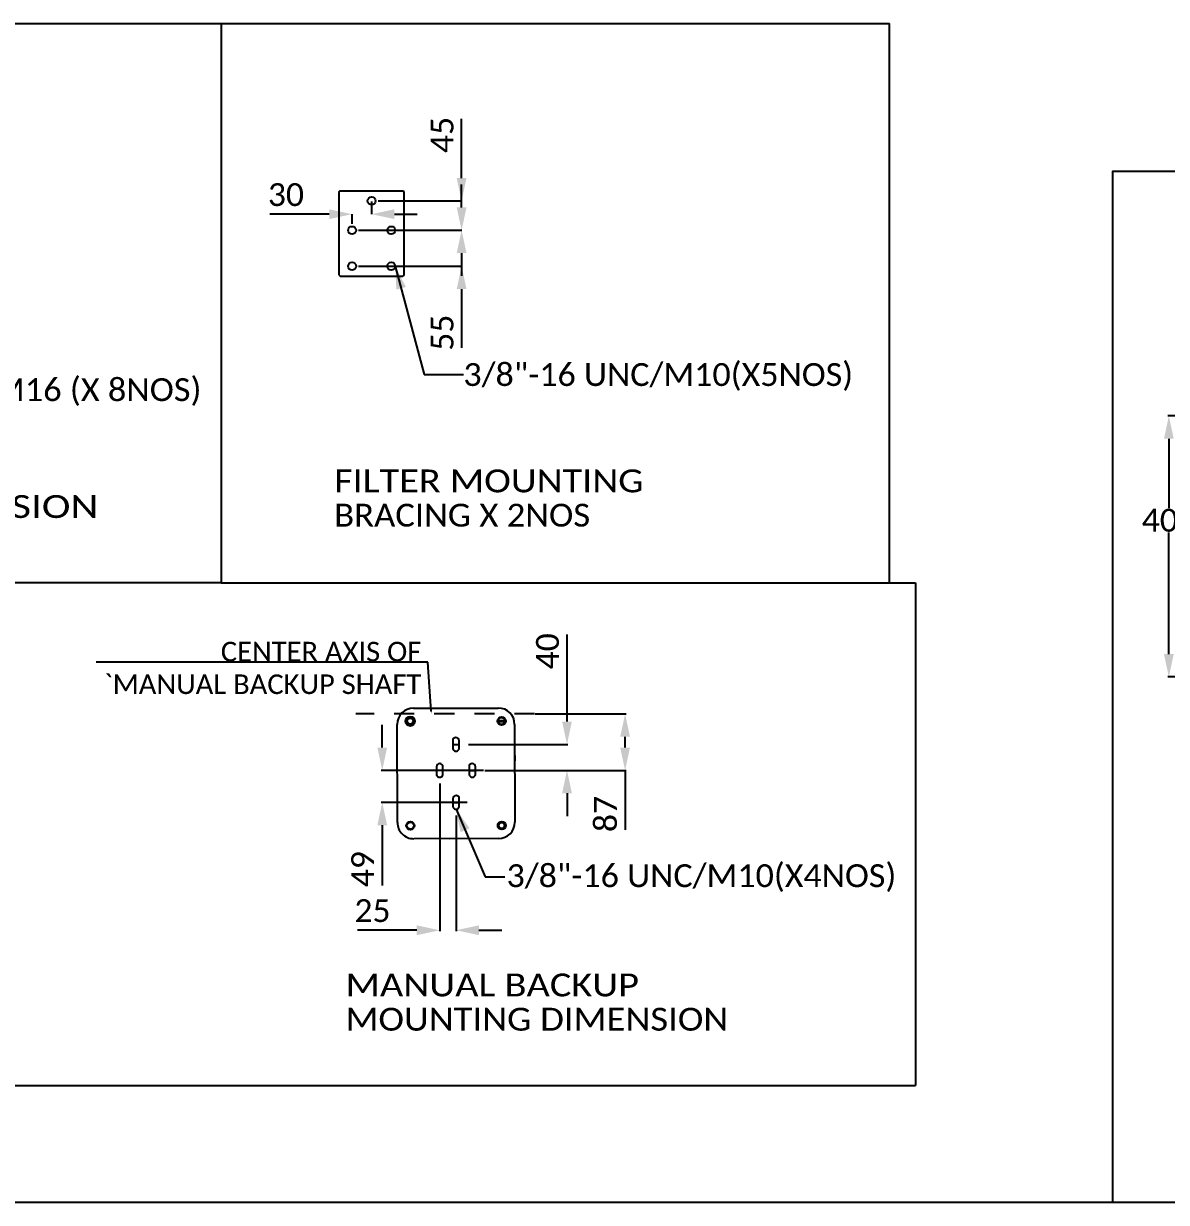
# Model space of a CAD drawing. Header units: millimetres. Extents: x 6781 to 13993, y -7973 to 4183.
# Drawn here: x 8265 to 10016, y -2458 to -652 of the extents above; entities that cross this region are included whole.
import ezdxf
from ezdxf import colors
from ezdxf.entities.mleader import LeaderData, LeaderLine
from ezdxf.enums import TextEntityAlignment as Align
from ezdxf.math import Vec2, Vec3

# ---------------------------------------------------------------- set-up
doc = ezdxf.new("R2010")
doc.units = ezdxf.units.MM
doc.header["$LTSCALE"] = 307.34
doc.header["$PDMODE"] = 3
doc.header["$PDSIZE"] = 8
doc.linetypes.add('DASHED', pattern=[0.2, 0.1, -0.1])
doc.layers.get('0').update_dxf_attribs({"linetype": 'CONTINUOUS'})
doc.layers.get('Defpoints').update_dxf_attribs({"linetype": 'CONTINUOUS'})
doc.styles.get("Standard").update_dxf_attribs({"font": 'calibri.ttf'})
doc.dimstyles.new('DIMSTYLE_2', dxfattribs={"dimtxt": 35, "dimasz": 35, "dimexe": 1.5, "dimexo": 1, "dimgap": 0.875, "dimtad": 1, "dimdec": 0, "dimdsep": 46, "dimtxsty": 'Standard', "dimblk": '_FILLED', "dimblk1": '_FILLED', "dimblk2": '_FILLED', "dimcen": 0.09, "dimazin": 2, "dimtp": 0.01, "dimtm": 0.01, "dimtfac": 1, "dimtdec": 0, "dimtofl": 0, "dimtmove": 0, "dimatfit": 3, "dimldrblk": '_FILLED', "dimfxl": 1, "dimtolj": 1, "dimarcsym": 0})
doc.dimstyles.new('DIMSTYLE_4', dxfattribs={"dimtxt": 35, "dimasz": 35, "dimexe": 0.08, "dimexo": 1, "dimgap": 0.875, "dimtad": 1, "dimdsep": 46, "dimtxsty": 'Standard', "dimblk": '_FILLED', "dimblk1": '_FILLED', "dimblk2": '_FILLED', "dimcen": 0.09, "dimazin": 2, "dimtp": 0.01, "dimtm": 0.01, "dimtfac": 1, "dimtofl": 0, "dimtmove": 0, "dimatfit": 3, "dimldrblk": '_FILLED', "dimfxl": 1, "dimtolj": 1, "dimarcsym": 0})
doc.dimstyles.get("Standard").update_dxf_attribs({"dimtxt": 35, "dimasz": 35, "dimexe": 1.5, "dimexo": 1, "dimtad": 1, "dimdsep": 46, "dimtxsty": 'Standard', "dimblk": '_FILLED', "dimblk1": '_FILLED', "dimblk2": '_FILLED', "dimcen": 0.09, "dimazin": 2, "dimtol": 1, "dimtp": 0.01, "dimtm": 0.01, "dimtfac": 1, "dimtofl": 0, "dimtmove": 0, "dimatfit": 3, "dimldrblk": '_FILLED', "dimfxl": 1, "dimtolj": 1, "dimarcsym": 0})

# ---------------------------------------------------------------- blocks, each defined once
blk = doc.blocks.new('_FILLED')
at = {"color": 0, "linetype": 'ByBlock'}
blk.add_solid([(0, 0), (-1, 0.214), (-1, -0.214)], dxfattribs=at)
blk = doc.blocks.new('*D853')
at = {"color": 0, "linetype": 'Continuous', "lineweight": -2}
for p, q in [((8798.6, -924.6), (8798.6, -944)), ((8733.6, -943.9), (8642.9, -943.9)), ((8768.6, -958.6), (8768.6, -943.8)), ((8833.6, -943.9), (8868.6, -943.9))]:
    blk.add_line(p, q, dxfattribs=at)
at = {"layer": 'Defpoints', "color": 0}
for p in [(8798.6, -923.6), (8768.6, -943.9), (8768.6, -959.6)]:
    blk.add_point(p, dxfattribs=at)
at = {"color": 0, "linetype": 'ByBlock', "lineweight": -2, "xscale": 35, "yscale": 35, "zscale": 35}
blk.add_blockref('_FILLED', (8768.6, -943.9), dxfattribs=at)
at = {"color": 0, "linetype": 'ByBlock', "lineweight": -2, "xscale": 35, "yscale": 35, "zscale": 35, "rotation": 180}
blk.add_blockref('_FILLED', (8798.6, -943.9), dxfattribs=at)
at = {"color": 0, "lineweight": 25, "insert": (8695, -896.4), "char_height": 35, "attachment_point": 3, "line_spacing_factor": 0.9}
blk.add_mtext('\\A1;30', dxfattribs=at)
blk = doc.blocks.new('*D854')
at = {"color": 0, "linetype": 'Continuous', "lineweight": -2}
for p, q in [((8936.5, -933.6), (8936.5, -898.6)), ((8778.6, -968.6), (8936.6, -968.6)), ((8778.6, -1023.6), (8936.6, -1023.6)), ((8936.5, -1058.6), (8936.5, -1148.7))]:
    blk.add_line(p, q, dxfattribs=at)
at = {"layer": 'Defpoints', "color": 0}
for p in [(8777.6, -968.6), (8936.5, -968.6), (8777.6, -1023.6)]:
    blk.add_point(p, dxfattribs=at)
at = {"color": 0, "linetype": 'ByBlock', "lineweight": -2, "xscale": 35, "yscale": 35, "zscale": 35}
for p, rotation in [((8936.5, -968.6), 270), ((8936.5, -1023.6), 90)]:
    blk.add_blockref('_FILLED', p, dxfattribs=dict(at, rotation=rotation))
at = {"color": 0, "lineweight": 25, "insert": (8889, -1097.9), "char_height": 35, "attachment_point": 3, "rotation": 90, "line_spacing_factor": 0.9}
blk.add_mtext('\\A1;55', dxfattribs=at)
blk = doc.blocks.new('*D855')
at = {"color": 0, "linetype": 'Continuous', "lineweight": -2}
for p, q in [((8936.5, -888.6), (8936.5, -797.9)), ((8808.6, -923.6), (8936.6, -923.6)), ((8778.6, -968.6), (8936.6, -968.6)), ((8936.5, -1003.6), (8936.5, -1038.6))]:
    blk.add_line(p, q, dxfattribs=at)
at = {"layer": 'Defpoints', "color": 0}
for p in [(8807.6, -923.6), (8777.6, -968.6), (8936.5, -968.6)]:
    blk.add_point(p, dxfattribs=at)
at = {"color": 0, "linetype": 'ByBlock', "lineweight": -2, "xscale": 35, "yscale": 35, "zscale": 35}
for p, rotation in [((8936.5, -923.6), 270), ((8936.5, -968.6), 90)]:
    blk.add_blockref('_FILLED', p, dxfattribs=dict(at, rotation=rotation))
at = {"color": 0, "lineweight": 25, "insert": (8889, -850.1), "char_height": 35, "attachment_point": 1, "rotation": 90, "line_spacing_factor": 0.9}
blk.add_mtext('\\A1;45', dxfattribs=at)
blk = doc.blocks.new('*D860')
at = {"color": 0, "linetype": 'Continuous', "lineweight": -2}
for p, q in [((9098, -1721.4), (9098, -1587.8)), ((8947.1, -1756.4), (9099.5, -1756.4)), ((8972.1, -1796.3), (9099.5, -1796.3)), ((9098, -1831.3), (9098, -1866.3))]:
    blk.add_line(p, q, dxfattribs=at)
at = {"layer": 'Defpoints', "color": 0}
for p in [(8946.1, -1756.4), (8971.1, -1796.3), (9098, -1796.3)]:
    blk.add_point(p, dxfattribs=at)
at = {"color": 0, "linetype": 'ByBlock', "lineweight": -2, "xscale": 35, "yscale": 35, "zscale": 35}
for p, rotation in [((9098, -1756.4), 270), ((9098, -1796.3), 90)]:
    blk.add_blockref('_FILLED', p, dxfattribs=dict(at, rotation=rotation))
at = {"color": 0, "lineweight": 25, "insert": (9050.5, -1641.4), "char_height": 35, "attachment_point": 1, "rotation": 90, "line_spacing_factor": 0.9}
blk.add_mtext('\\A1;40', dxfattribs=at)
blk = doc.blocks.new('*D861')
at = {"color": 0, "linetype": 'Continuous', "lineweight": -2}
for p, q in [((8902.9, -1816.2), (8902.9, -2042.8)), ((8928, -1865.2), (8928, -2042.8)), ((8867.9, -2041.3), (8777.1, -2041.3)), ((8963, -2041.3), (8998, -2041.3))]:
    blk.add_line(p, q, dxfattribs=at)
at = {"layer": 'Defpoints', "color": 0}
for p in [(8902.9, -1815.2), (8928, -1864.2), (8902.9, -2041.3)]:
    blk.add_point(p, dxfattribs=at)
at = {"color": 0, "linetype": 'ByBlock', "lineweight": -2, "xscale": 35, "yscale": 35, "zscale": 35}
blk.add_blockref('_FILLED', (8902.9, -2041.3), dxfattribs=at)
at = {"color": 0, "linetype": 'ByBlock', "lineweight": -2, "xscale": 35, "yscale": 35, "zscale": 35, "rotation": 180}
blk.add_blockref('_FILLED', (8928, -2041.3), dxfattribs=at)
at = {"color": 0, "lineweight": 25, "insert": (8827.6, -1993.7), "char_height": 35, "attachment_point": 3, "line_spacing_factor": 0.9}
blk.add_mtext('\\A1;25', dxfattribs=at)
blk = doc.blocks.new('*D862')
at = {"color": 0, "linetype": 'Continuous', "lineweight": -2}
for p, q in [((9049.3, -1709.8), (9188.5, -1709.8)), ((9187, -1761.3), (9187, -1744.8)), ((8972.1, -1796.3), (9188.5, -1796.3)), ((9187, -1796.3), (9187, -1887.5))]:
    blk.add_line(p, q, dxfattribs=at)
at = {"layer": 'Defpoints', "color": 0}
for p in [(9048.3, -1709.8), (9187, -1709.8), (8971.1, -1796.3)]:
    blk.add_point(p, dxfattribs=at)
at = {"color": 0, "linetype": 'ByBlock', "lineweight": -2, "xscale": 35, "yscale": 35, "zscale": 35}
for p, rotation in [((9187, -1709.8), 90), ((9187, -1796.3), 270)]:
    blk.add_blockref('_FILLED', p, dxfattribs=dict(at, rotation=rotation))
at = {"color": 0, "lineweight": 25, "insert": (9139.4, -1835.5), "char_height": 35, "attachment_point": 3, "rotation": 90, "line_spacing_factor": 0.9}
blk.add_mtext('\\A1;87', dxfattribs=at)
blk = doc.blocks.new('*D863')
at = {"color": 0, "linetype": 'Continuous', "lineweight": -2}
for p, q in [((8814.9, -1761.3), (8814.9, -1726.3)), ((8970.1, -1796.3), (8813.4, -1796.3)), ((8944.8, -1845.4), (8813.4, -1845.4)), ((8814.9, -1880.4), (8814.9, -1972.7))]:
    blk.add_line(p, q, dxfattribs=at)
at = {"layer": 'Defpoints', "color": 0}
for p in [(8971.1, -1796.3), (8814.9, -1845.4), (8945.8, -1845.4)]:
    blk.add_point(p, dxfattribs=at)
at = {"color": 0, "linetype": 'ByBlock', "lineweight": -2, "xscale": 35, "yscale": 35, "zscale": 35}
for p, rotation in [((8814.9, -1796.3), 270), ((8814.9, -1845.4), 90)]:
    blk.add_blockref('_FILLED', p, dxfattribs=dict(at, rotation=rotation))
at = {"color": 0, "lineweight": 25, "insert": (8767.4, -1920), "char_height": 35, "attachment_point": 3, "rotation": 90, "line_spacing_factor": 0.9}
blk.add_mtext('\\A1;49', dxfattribs=at)
blk = doc.blocks.new('*D917')
at = {"color": 0, "linetype": 'Continuous', "lineweight": -2}
for p, q in [((10302.2, -1253.1), (10018.6, -1253.1)), ((10020.1, -1288.1), (10020.1, -1394.6)), ((10020.1, -1618.1), (10020.1, -1431.7)), ((10164.1, -1653.1), (10018.6, -1653.1))]:
    blk.add_line(p, q, dxfattribs=at)
at = {"layer": 'Defpoints', "color": 0}
for p in [(10020.1, -1253.1), (10303.2, -1253.1), (10165.1, -1653.1)]:
    blk.add_point(p, dxfattribs=at)
at = {"color": 0, "linetype": 'ByBlock', "lineweight": -2, "xscale": 35, "yscale": 35, "zscale": 35}
for p, rotation in [((10020.1, -1253.1), 90), ((10020.1, -1653.1), 270)]:
    blk.add_blockref('_FILLED', p, dxfattribs=dict(at, rotation=rotation))
at = {"color": 0, "lineweight": 25, "insert": (10020.1, -1413.1), "char_height": 35, "attachment_point": 5}
blk.add_mtext('\\A1;\\A1;400', dxfattribs=at)

msp = doc.modelspace()

# ---------------------------------------------------------------- linework, layer by layer
for p, q in [((7234.05507, -651.78886), (9592.12967, -651.78886)), ((13241.16711, -2458.4059), (6791.75839, -2458.4059))]:
    msp.add_line(p, q)
at = {"lineweight": 25}
for p, q in [((8568.28981, -651.78886), (8568.28981, -1509.00701)), ((9592.12967, -1509.00701), (9592.12967, -651.78886)), ((8568.28981, -1509.00701), (7234.05507, -1509.00701)), ((8568.28981, -1509.00701), (9592.12967, -1509.00701)), ((9592.12967, -1509.00701), (9632.12967, -1509.00701)), ((9632.12967, -1509.00701), (9632.12967, -2279.22779)), ((7194.05507, -2279.22779), (8382.18496, -2279.22779)), ((8382.18496, -2279.22779), (9632.12967, -2279.22779))]:
    msp.add_line(p, q, dxfattribs=at)
at = {"color": 0, "linetype": 'Continuous', "lineweight": 25}
for p, q in [((8748.62704, -910.64005), (8748.62704, -1036.64005)), ((8846.62704, -908.64005), (8750.62704, -908.64005)), ((8848.62704, -1036.64005), (8848.62704, -910.64005)), ((8750.62704, -1038.64005), (8846.62704, -1038.64005)), ((8862.7524, -1700.99165), (8992.75222, -1700.77339)), ((8838.04625, -1876.03338), (8837.79441, -1726.03359)), ((9003.05128, -1720.1765), (8992.51996, -1720.1765)), ((9002.9989, -1721.71887), (8992.57316, -1721.71887)), ((9017.79415, -1725.73138), (9018.046, -1875.73117)), ((8922.83626, -1750.89084), (8922.85473, -1761.89083)), ((8932.85472, -1761.87404), (8932.83625, -1750.87405)), ((8922.8455, -1756.39084), (8932.84551, -1756.39084)), ((8897.90345, -1790.93276), (8897.92192, -1801.93274)), ((8907.92191, -1801.91596), (8907.90344, -1790.91597)), ((8947.90338, -1790.84881), (8947.92185, -1801.8488)), ((8947.91262, -1796.34881), (8957.78579, -1796.34881)), ((8957.78579, -1802.99201), (8957.78579, -1789.77364)), ((8957.92184, -1801.83201), (8957.90337, -1790.83202)), ((8922.98569, -1839.89072), (8923.00416, -1850.8907)), ((8933.00414, -1850.87391), (8932.98567, -1839.87393)), ((8922.99492, -1845.39071), (8932.53579, -1845.39071)), ((8993.088, -1900.77311), (8863.08819, -1900.99137)), ((8917.78579, -1902.26497), (8918.03856, -1902.26497))]:
    msp.add_line(p, q, dxfattribs=at)
at = {"linetype": 'DASHED', "lineweight": 25}
msp.add_line((9048.33579, -1709.76887), (8774.48842, -1709.76887), dxfattribs=at)
at = {"lineweight": 25}
msp.add_lwpolyline([(9934.1941, -2458.4059), (9934.1941, -878.21686), (11916.29529, -878.21686), (11916.29529, -2458.4059)], dxfattribs=at)
at = {"color": 0, "linetype": 'Continuous', "lineweight": 25}
for centre, radius in [((8798.62704, -923.64005), 6.1), ((8768.62704, -968.64005), 6.1), ((8828.62704, -968.64005), 6.1), ((8768.62704, -1023.64005), 6.1), ((8828.62704, -1023.64005), 6.1), ((8857.78599, -1721.00002), 7.3), ((8857.78599, -1721.00002), 5.3), ((8857.78579, -1720.76497), 4.5), ((8997.78579, -1720.76497), 6.3), ((8997.78579, -1720.76497), 5.3), ((8858.05462, -1880.99979), 6.3), ((8858.05462, -1880.99979), 5.3), ((8998.05442, -1880.76474), 6.3), ((8998.05442, -1880.76474), 5.3), ((8997.78579, -1880.76497), 4.5)]:
    msp.add_circle(centre, radius, dxfattribs=at)
for centre, radius, start, end in [((8750.62704, -910.64005), 2, 90, 180), ((8846.62704, -910.64005), 2, 0, 90), ((8750.62704, -1036.64005), 2, 180, 270), ((8846.62704, -1036.64005), 2, 270, 0), ((8862.79437, -1725.99161), 25, 90.0961961, 180.0961961), ((8992.79419, -1725.77335), 25, 0.0961961, 90.0961961), ((8927.83625, -1750.88245), 5, 0.0961961, 180.0961961), ((8927.85472, -1761.88243), 5, 180.0961961, 0.0961961), ((8902.90345, -1790.92437), 5, 0.0961961, 180.0961961), ((8952.90338, -1790.84042), 5, 0.0961961, 180.0961961), ((9003.78579, -1777.76497), 15, 340.21636249, 19.97483527), ((8902.92192, -1801.92435), 5, 180.0961961, 0.0961961), ((8952.92185, -1801.8404), 5, 180.0961961, 0.0961961), ((8927.98568, -1839.88232), 5, 0.0961961, 180.0961961), ((8928.00415, -1850.88231), 5, 180.0961961, 0.0961961), ((8863.04621, -1875.9914), 25, 180.0961961, 270.0961961), ((8993.04603, -1875.77314), 25, 270.0961961, 0.0961961)]:
    msp.add_arc(centre, radius, start, end, dxfattribs=at)

# ---------------------------------------------------------------- texts
for s, width, p, p2 in [('3/8"-16 UNC/M10(X5NOS)', 1.000854, (8939.20086, -1207.17664), (9536.37985, -1207.17664)), ('5/8"-11 UNC/M16 (X 8NOS)', 1.009351, (7910.57875, -1230.3138), (8537.9912, -1230.3138)), ('FILTER MOUNTING', 1.117128, (8741.25388, -1370.17515), (9215.32003, -1370.17515)), ('BRACING X 2NOS', 1.020284, (8741.25388, -1422.67515), (9133.48648, -1422.67515)), ('3/8"-16 UNC/M10(X4NOS)', 1.000854, (9005.3329, -1975.17555), (9602.51189, -1975.17555)), ('MANUAL BACKUP ', 1.120534, (8758.53122, -2142.64313), (9222.24717, -2142.64313)), ('MOUNTING DIMENSION', 1.07227, (8758.53122, -2195.14313), (9345.08764, -2195.14313))]:
    msp.add_text(s, height=35, dxfattribs=dict(at, width=width)).set_placement(p, p2, align=Align.FIT)
at = {"linetype": 'Continuous', "width": 1.199526}
msp.add_text('8" STANDARD FLANGE DIMENSION', height=35, dxfattribs=at).set_placement((7440.21677, -1409.44665), (8379.86977, -1409.44665), align=Align.FIT)

# ---------------------------------------------------------------- dimensions: what is measured, and where the dimension line sits
at = {"color": 0, "linetype": 'Continuous', "lineweight": 25}
for base, p1, p2, angle, dimstyle, picture, middle in [((8936.52739, -968.64005), (8807.62704, -923.64005), (8777.62704, -968.64005), 270, 'DIMSTYLE_4', '*D855', (8936.52739, -824.43172)), ((8768.62704, -943.90128), (8798.62704, -923.57568), (8768.62704, -959.64005), 180, 'DIMSTYLE_4', '*D853', (8669.4187, -943.90128)), ((8936.52739, -968.64005), (8777.62704, -1023.64005), (8777.62704, -968.64005), 90, 'DIMSTYLE_4', '*D854', (8936.52739, -1122.84838)), ((9098.046, -1796.34881), (8946.13122, -1756.39084), (8971.0715, -1796.34881), 270, 'DIMSTYLE_2', '*D860', (9098.046, -1615.03965)), ((9186.95767, -1709.76887), (8971.0715, -1796.34881), (9048.33579, -1709.76887), 90, 'DIMSTYLE_2', '*D862', (9186.95767, -1861.02548)), ((8814.92306, -1845.39071), (8971.0715, -1796.34881), (8945.8215, -1845.39071), 270, 'DIMSTYLE_2', '*D863', (8814.92306, -1945.88594)), ((8902.92192, -2041.26406), (8928.00415, -1864.16802), (8902.92192, -1815.21006), 180, 'DIMSTYLE_2', '*D861', (8802.7814, -2041.26406))]:
    dim = msp.add_linear_dim(base=base, p1=p1, p2=p2, angle=angle, dimstyle=dimstyle, dxfattribs=at)
    dim.commit()
    dim.dimension.update_dxf_attribs({"geometry": picture, "text_midpoint": middle, "dimtype": 160})
dim = msp.add_linear_dim(base=(10020.07397, -1253.11222), p1=(10165.10465, -1653.11222), p2=(10303.23088, -1253.11222), angle=90, text='\\A1;400', dimstyle='Standard', override={"dimtad": 0, "dimtih": 1, "dimtoh": 1, "dimdec": 4, "dimzin": 0, "dimtxsty": 'Standard', "dimcen": 54, "dimadec": 0, "dimazin": 0, "dimtdec": 4, "dimtzin": 0}, dxfattribs=at)
dim.commit()
dim.dimension.update_dxf_attribs({"geometry": '*D917', "text_midpoint": (10020.07397, -1413.11222), "dimtype": 160})

# ---------------------------------------------------------------- leaders
for points in [[(8834.72704, -1023.64005), (8879.20086, -1189.67664), (8939.20086, -1189.67664)], [(8928.00415, -1855.88231), (8972.47797, -1959.5154), (9002.47797, -1959.65056)]]:
    msp.add_leader(points, dimstyle='Standard', override={"dimtad": 0}, dxfattribs=at)
at = {"linetype": 'DASHED', "lineweight": 25}
ml = msp.add_multileader_mtext('Standard', dxfattribs=at)
ml.set_content('CENTER AXIS OF\\P`MANUAL BACKUP SHAFT')
ml.set_leader_properties(linetype='ByLayer')
ml.build(insert=Vec2(0, 0))
ml.multileader.update_dxf_attribs({"text_right_attachment_type": 6})
ctx = ml.context
ctx.base_point, ctx.char_height, ctx.plane_origin = Vec3(8353.76395, -1614.78137), 30, Vec3(8890.08583, -1709.76887)
ctx.right_attachment, ctx.text_align_type = 6, 2
notes = []
notes.append((ctx, [(0, (1, 1, 0), (8884.72711, -1630.3032), (-1, 0), 8, [(0, [(8890.08583, -1709.76887)], 0, [])])]))
ctx.mtext.insert, ctx.mtext.alignment, ctx.mtext.flow_direction = Vec3(8874.72711, -1599.25954), 3, 5
for ctx, leaders in notes:
    for number, flags, end, landing, length, lines in leaders:
        leader = LeaderData()
        leader.index, (leader.has_last_leader_line, leader.has_dogleg_vector, leader.attachment_direction) = number, flags
        leader.last_leader_point, leader.dogleg_vector, leader.dogleg_length = Vec3(end), Vec3(landing), length
        for number, points, colour, breaks in lines:
            line = LeaderLine()
            line.index, line.vertices, line.color, line.breaks = number, Vec3.list(points), colors.encode_raw_color(colour), breaks
            leader.lines.append(line)
        ctx.leaders.append(leader)

doc.saveas('drawing.dxf')
